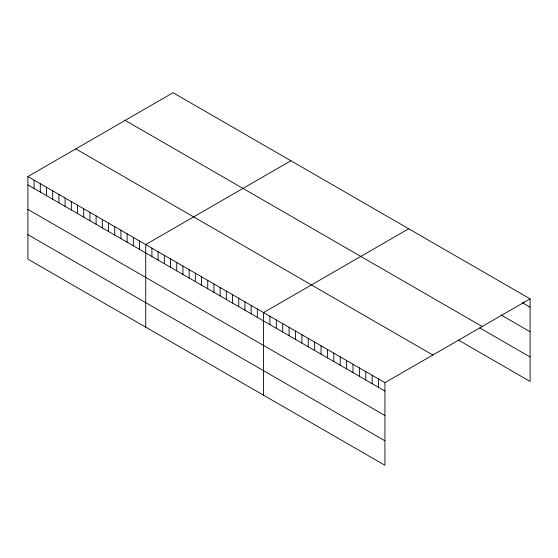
<?xml version="1.0" encoding="UTF-8"?>
<svg xmlns="http://www.w3.org/2000/svg" width="558" height="558" viewBox="0 0 558 558"><rect width="100%" height="100%" fill="white"/><g stroke="black" fill="none" stroke-linecap="round" stroke-linejoin="round"><path stroke-width="0.84" d="M27.9 176.537L384.936 382.669L384.936 465.274L27.9 259.142L27.9 176.537L173.064 92.726L530.1 298.858L530.1 381.463L458.397 340.073M290.885 160.753L145.722 244.557L145.722 327.162M408.707 228.773L263.543 312.585L263.543 395.19M384.936 382.669L530.1 298.858M522.288 302.729L530.1 307.235M500.993 314.928L530.1 331.731M125.159 120.382L482.196 326.514M479.699 327.867L530.1 356.967M75.804 148.874L432.841 355.014M27.9 184.907L384.936 391.039M27.9 209.403L384.936 415.536M27.9 234.646L384.936 440.778M523.711 301.871L523.711 303.545M378.547 378.98L378.547 387.357M372.158 375.29L372.158 383.667M365.769 371.6L365.769 379.977M359.38 367.91L359.38 376.287M352.991 364.228L352.991 372.598M346.602 360.538L346.602 368.908M340.213 356.848L340.213 365.225M333.824 353.158L333.824 361.535M327.434 349.468L327.434 357.845M321.045 345.779L321.045 354.156M314.656 342.096L314.656 350.466M308.267 338.406L308.267 346.776M301.878 334.716L301.878 343.086M295.489 331.027L295.489 339.404M289.1 327.337L289.1 335.714M282.711 323.647L282.711 332.024M276.322 319.957L276.322 328.334M269.933 316.274L269.933 324.644M257.343 308.999L257.343 317.376M251.142 305.421L251.142 313.798M244.941 301.843L244.941 310.213M238.74 298.265L238.74 306.635M232.54 294.68L232.54 303.057M226.339 291.102L226.339 299.479M220.138 287.523L220.138 295.893M213.937 283.938L213.937 292.315M207.736 280.36L207.736 288.737M201.536 276.782L201.536 285.152M195.335 273.204L195.335 281.574M189.134 269.619L189.134 277.996M182.926 266.04L182.926 274.417M176.726 262.462L176.726 270.832M170.525 258.877L170.525 267.254M164.324 255.299L164.324 263.676M158.123 251.721L158.123 260.091M151.922 248.136L151.922 256.513M139.521 240.979L139.521 249.349M133.32 237.401L133.32 245.771M127.119 233.816L127.119 242.193M120.919 230.238L120.919 238.615M114.718 226.66L114.718 235.03M108.517 223.074L108.517 231.451M102.316 219.496L102.316 227.873M96.116 215.918L96.116 224.288M89.915 212.34L89.915 220.71M83.714 208.755L83.714 217.132M77.506 205.177L77.506 213.554M71.305 201.598L71.305 209.968M65.105 198.013L65.105 206.39M58.904 194.435L58.904 202.812M52.703 190.857L52.703 199.227M46.502 187.272L46.502 195.649M40.302 183.694L40.302 192.071M34.101 180.115L34.101 188.485"/></g></svg>
